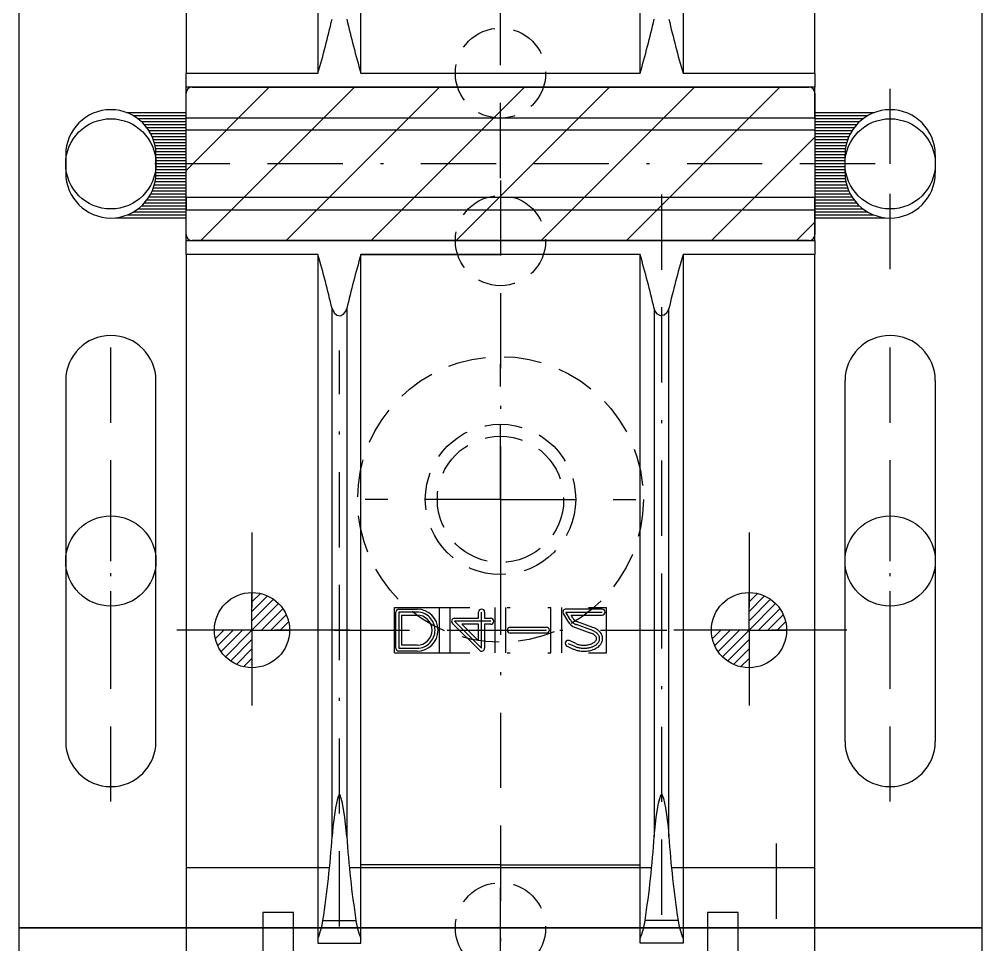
# Model space of a CAD drawing. Extents: x -430 to 437, y -440 to 538.
# Drawn here: x 221.33 to 253.33, y -274.76 to -243.99 of the extents above; entities that cross this region are included whole.
import ezdxf

# ---------------------------------------------------------------- set-up
doc = ezdxf.new("R2010")
doc.units = 0
for name, pattern in [('BORDER', [8.75, 2.5, -1.25, 2.5, -1.25, 0, -1.25]), ('DIVIDE', [6.25, 2.5, -1.25, 0, -1.25, 0, -1.25]), ('HIDDEN', [1.875, 1.25, -0.625])]:
    doc.linetypes.add(name, pattern=pattern)
for name, color, linetype in [('1', 7, 'CONTINUOUS'), ('100', 7, 'CONTINUOUS'), ('2', 7, 'CONTINUOUS'), ('200', 7, 'CONTINUOUS')]:
    doc.layers.add(name, color=color, linetype=linetype)

msp = doc.modelspace()

# ---------------------------------------------------------------- linework, layer by layer
at = {"layer": '1', "color": 141, "linetype": 'BORDER'}
for p, q in [((237.3318, -249.2698), (237.3318, -206.6118)), ((250.2868, -248.7998), (250.2868, -245.2998)), ((249.7868, -248.7998), (224.8768, -248.7998)), ((250.2868, -252.2998), (250.2868, -248.7998)), ((237.3318, -249.3498), (237.3318, -283.656)), ((224.3768, -270.005), (224.3768, -254.005)), ((250.2868, -270.005), (250.2868, -254.005)), ((224.3768, -262.005), (224.3768, -258.505)), ((250.2868, -262.005), (250.2868, -258.505)), ((229.0698, -261.0538), (229.0698, -264.3038)), ((245.5938, -261.0538), (245.5938, -264.3038)), ((224.3768, -265.505), (224.3768, -262.005)), ((250.2868, -265.505), (250.2868, -262.005)), ((229.0698, -264.3038), (225.8198, -264.3038)), ((232.3198, -264.3038), (229.0698, -264.3038)), ((229.0698, -264.3038), (229.0698, -267.5538)), ((231.8068, -264.3038), (242.8568, -264.3038)), ((245.5938, -264.3038), (242.3438, -264.3038)), ((248.8438, -264.3038), (245.5938, -264.3038)), ((245.5938, -264.3038), (245.5938, -267.5538)), ((246.5118, -282.7513), (246.5118, -270.9402)), ((237.3318, -278.3569), (237.3318, -272.8569)), ((237.3318, -279.8988), (237.3318, -273.8988))]:
    msp.add_line(p, q, dxfattribs=at)
at = {"layer": '1', "color": 71, "linetype": 'CONTINUOUS'}
for p, q in [((221.3318, -274.1978), (221.3318, -220.8318)), ((253.3318, -220.8318), (253.3318, -274.1978)), ((253.3318, -274.1978), (221.3318, -274.1978))]:
    msp.add_line(p, q, dxfattribs=at)
at = {"layer": '1', "color": 7, "linetype": 'CONTINUOUS'}
for p, q in [((226.8768, -220.8518), (226.8768, -245.7822)), ((247.7868, -245.7822), (247.7868, -220.8518)), ((226.8768, -246.2498), (226.8768, -245.7822)), ((226.8768, -245.7822), (231.2628, -245.7822)), ((232.6908, -245.7822), (241.9728, -245.7822)), ((243.4008, -245.7822), (247.7868, -245.7822)), ((247.7868, -245.7822), (247.7868, -246.2498)), ((247.7868, -246.2498), (226.8768, -246.2498)), ((226.8768, -247.2698), (226.8768, -246.2498)), ((247.7868, -247.2698), (247.7868, -246.2498)), ((226.8768, -247.6778), (226.8768, -247.2698)), ((226.8768, -247.2698), (247.7868, -247.2698)), ((247.7868, -247.2698), (247.7868, -247.6778)), ((247.7868, -247.6778), (226.8768, -247.6778)), ((247.7868, -249.9218), (226.8768, -249.9218)), ((226.8768, -249.9218), (226.8768, -250.3298)), ((247.7868, -250.3298), (247.7868, -249.9218)), ((226.8768, -250.3298), (247.7868, -250.3298)), ((226.8768, -251.3498), (226.8768, -250.3298)), ((247.7868, -251.3498), (247.7868, -250.3298)), ((226.8768, -251.8175), (226.8768, -251.3498)), ((226.8768, -251.3498), (247.7868, -251.3498)), ((247.7868, -251.3498), (247.7868, -251.8175)), ((231.2628, -251.8175), (226.8768, -251.8175)), ((226.8768, -251.8175), (226.8768, -272.1926)), ((241.9728, -251.8175), (232.6908, -251.8175)), ((247.7868, -251.8175), (243.4008, -251.8175)), ((247.7868, -272.1926), (247.7868, -251.8175)), ((240.7068, -263.6038), (239.5068, -263.6038)), ((239.4202, -263.7538), (239.5593, -263.9947)), ((239.7325, -263.8947), (239.68, -263.8038)), ((239.68, -263.8038), (240.7068, -263.8038)), ((239.8213, -264.2146), (240.3373, -264.4024)), ((240.4057, -264.2144), (239.8897, -264.0266)), ((239.5449, -264.8346), (239.7529, -264.9306)), ((239.8367, -264.7491), (239.6287, -264.653)), ((226.8768, -272.1926), (231.6487, -272.1926)), ((226.8768, -272.1926), (226.8768, -281.1848)), ((232.305, -272.1926), (242.3587, -272.1926)), ((243.015, -272.1926), (247.7868, -272.1926)), ((247.7868, -281.1848), (247.7868, -272.1926)), ((230.4468, -273.6878), (229.4268, -273.6878)), ((229.4268, -273.6878), (229.4268, -279.8078)), ((230.4468, -279.8078), (230.4468, -273.6878)), ((245.2368, -273.6878), (244.2168, -273.6878)), ((244.2168, -273.6878), (244.2168, -279.8078)), ((245.2368, -279.8078), (245.2368, -273.6878))]:
    msp.add_line(p, q, dxfattribs=at)
at = {"layer": '1', "color": 11, "linetype": 'CONTINUOUS'}
for p, q in [((226.8768, -249.018), (229.645, -246.2498)), ((227.3734, -251.3498), (232.4734, -246.2498)), ((230.2019, -251.3498), (235.3019, -246.2498)), ((233.0303, -251.3498), (238.1303, -246.2498)), ((235.8587, -251.3498), (240.9587, -246.2498)), ((238.6872, -251.3498), (243.7872, -246.2498)), ((241.5156, -251.3498), (246.6156, -246.2498)), ((244.344, -251.3498), (247.7868, -247.907)), ((247.1724, -251.3498), (247.7868, -250.7354))]:
    msp.add_line(p, q, dxfattribs=at)
at = {"layer": '1', "color": 91, "linetype": 'CONTINUOUS'}
for p, q in [((227.0768, -246.2498), (247.5868, -246.2498)), ((226.8768, -251.1498), (226.8768, -246.4498)), ((247.7868, -246.4498), (247.7868, -251.1498)), ((247.5868, -251.3498), (227.0768, -251.3498))]:
    msp.add_line(p, q, dxfattribs=at)
at = {"layer": '1', "color": 254, "linetype": 'CONTINUOUS'}
for p, q in [((222.8768, -248.4998), (222.8768, -249.0998)), ((225.8768, -249.0998), (225.8768, -248.4998)), ((248.7868, -249.0998), (248.7868, -248.4998)), ((251.7868, -248.4998), (251.7868, -249.0998)), ((222.8768, -256.005), (222.8768, -268.005)), ((225.8768, -268.005), (225.8768, -256.005)), ((248.7868, -268.005), (248.7868, -256.005)), ((251.7868, -256.005), (251.7868, -268.005))]:
    msp.add_line(p, q, dxfattribs=at)
at = {"layer": '1', "color": 121, "linetype": 'CONTINUOUS'}
for p, q in [((229.0698, -264.3038), (229.0698, -263.0538)), ((229.3504, -263.0857), (229.0698, -263.3663)), ((229.5841, -263.1645), (229.0698, -263.6788)), ((229.7835, -263.2776), (229.0698, -263.9913)), ((245.5938, -264.3038), (245.5938, -263.0538)), ((245.8744, -263.0857), (245.5938, -263.3663)), ((246.1081, -263.1645), (245.5938, -263.6788)), ((246.3075, -263.2776), (245.5938, -263.9913)), ((229.9537, -263.42), (229.0698, -264.3038)), ((230.096, -263.5901), (229.3823, -264.3038)), ((246.4777, -263.42), (245.5938, -264.3038)), ((246.62, -263.5901), (245.9063, -264.3038)), ((230.2091, -263.7895), (229.6948, -264.3038)), ((246.7331, -263.7895), (246.2188, -264.3038)), ((229.0698, -264.3038), (227.8198, -264.3038)), ((227.8517, -264.5844), (228.1323, -264.3038)), ((227.9305, -264.8181), (228.4448, -264.3038)), ((228.0436, -265.0176), (228.7573, -264.3038)), ((228.1859, -265.1877), (229.0698, -264.3038)), ((229.0698, -264.3038), (230.3198, -264.3038)), ((229.0698, -264.3038), (229.0698, -265.5538)), ((230.2879, -264.0232), (230.0073, -264.3038)), ((245.5938, -264.3038), (244.3438, -264.3038)), ((244.3757, -264.5844), (244.6563, -264.3038)), ((244.4545, -264.8181), (244.9688, -264.3038)), ((244.5676, -265.0176), (245.2813, -264.3038)), ((244.7099, -265.1877), (245.5938, -264.3038)), ((245.5938, -264.3038), (246.8438, -264.3038)), ((245.5938, -264.3038), (245.5938, -265.5538)), ((246.8119, -264.0232), (246.5313, -264.3038)), ((228.3561, -265.3301), (229.0698, -264.6163)), ((244.8801, -265.3301), (245.5938, -264.6163)), ((228.5555, -265.4431), (229.0698, -264.9288)), ((245.0795, -265.4431), (245.5938, -264.9288)), ((228.7892, -265.5219), (229.0698, -265.2413)), ((245.3132, -265.5219), (245.5938, -265.2413)), ((221.3318, -281.1848), (221.3318, -274.1978)), ((221.3318, -274.1978), (253.3318, -274.1978)), ((253.3318, -274.1978), (253.3318, -281.1848))]:
    msp.add_line(p, q, dxfattribs=at)
at = {"layer": '1', "color": 91, "linetype": 'BORDER'}
for p, q in [((239.6459, -263.9447), (239.5068, -263.7039)), ((239.5068, -263.7039), (240.7068, -263.7039)), ((240.3715, -264.3084), (239.8555, -264.1206)), ((240.393, -264.3167), (240.3715, -264.3084)), ((240.414, -264.3257), (240.393, -264.3167)), ((240.4345, -264.3354), (240.414, -264.3257)), ((240.4544, -264.3459), (240.4345, -264.3354)), ((240.4736, -264.357), (240.4544, -264.3459)), ((240.4919, -264.3689), (240.4736, -264.357)), ((240.5094, -264.3813), (240.4919, -264.3689)), ((240.5259, -264.3944), (240.5094, -264.3813)), ((240.5413, -264.4081), (240.5259, -264.3944)), ((240.5556, -264.4222), (240.5413, -264.4081)), ((240.5686, -264.4368), (240.5556, -264.4222)), ((240.5804, -264.4518), (240.5686, -264.4368)), ((240.5909, -264.4671), (240.5804, -264.4518)), ((240.6001, -264.4827), (240.5909, -264.4671)), ((240.6079, -264.4985), (240.6001, -264.4827)), ((240.6144, -264.5144), (240.6079, -264.4985)), ((240.6195, -264.5303), (240.6144, -264.5144)), ((240.6186, -264.6405), (240.6225, -264.6248)), ((240.6232, -264.5463), (240.6195, -264.5303)), ((240.6225, -264.6248), (240.6251, -264.6092)), ((240.6256, -264.5623), (240.6232, -264.5463)), ((240.6251, -264.6092), (240.6265, -264.5937)), ((240.6267, -264.5781), (240.6256, -264.5623)), ((240.6265, -264.5937), (240.6267, -264.5781)), ((239.5868, -264.7438), (239.7948, -264.8398)), ((239.7948, -264.8398), (239.8154, -264.8489)), ((239.8154, -264.8489), (239.837, -264.8574)), ((239.837, -264.8574), (239.8595, -264.8653)), ((239.8595, -264.8653), (239.8828, -264.8726)), ((239.8828, -264.8726), (239.9069, -264.8792)), ((239.9069, -264.8792), (239.9317, -264.8851)), ((239.9317, -264.8851), (239.9571, -264.8903)), ((239.9571, -264.8903), (239.9831, -264.8946)), ((239.9831, -264.8946), (240.0094, -264.8982)), ((240.0094, -264.8982), (240.0361, -264.9009)), ((240.0361, -264.9009), (240.063, -264.9027)), ((240.063, -264.9027), (240.09, -264.9037)), ((240.09, -264.9037), (240.1171, -264.9038)), ((240.1171, -264.9038), (240.144, -264.903)), ((240.144, -264.903), (240.1706, -264.9014)), ((240.1706, -264.9014), (240.197, -264.899)), ((240.197, -264.899), (240.2229, -264.8958)), ((240.2229, -264.8958), (240.2484, -264.8917)), ((240.2484, -264.8917), (240.2732, -264.887)), ((240.2732, -264.887), (240.2973, -264.8816)), ((240.2973, -264.8816), (240.3207, -264.8755)), ((240.3207, -264.8755), (240.3435, -264.8688)), ((240.3435, -264.8688), (240.3659, -264.8613)), ((240.3659, -264.8613), (240.388, -264.853)), ((240.388, -264.853), (240.4095, -264.844)), ((240.4095, -264.844), (240.4305, -264.8343)), ((240.4305, -264.8343), (240.4509, -264.8238)), ((240.4509, -264.8238), (240.4704, -264.8126)), ((240.4704, -264.8126), (240.4891, -264.8007)), ((240.4891, -264.8007), (240.5069, -264.7882)), ((240.5069, -264.7882), (240.5236, -264.7752)), ((240.5236, -264.7752), (240.5392, -264.7616)), ((240.5392, -264.7616), (240.5537, -264.7475)), ((240.5537, -264.7475), (240.5669, -264.733)), ((240.5669, -264.733), (240.5788, -264.7181)), ((240.5788, -264.7181), (240.5895, -264.7029)), ((240.5895, -264.7029), (240.5988, -264.6875)), ((240.5988, -264.6875), (240.6067, -264.6719)), ((240.6067, -264.6719), (240.6133, -264.6562)), ((240.6133, -264.6562), (240.6186, -264.6405))]:
    msp.add_line(p, q, dxfattribs=at)
at = {"layer": '1', "color": 7, "linetype": 'HIDDEN'}
for centre in [(237.3318, -245.7822), (237.3318, -251.3498), (237.3318, -274.1978)]:
    msp.add_circle(centre, 1.5, dxfattribs=at)
at = {"layer": '1', "color": 254, "linetype": 'CONTINUOUS'}
for centre in [(224.3768, -248.7998), (250.2868, -248.7998), (224.3768, -262.005), (250.2868, -262.005)]:
    msp.add_circle(centre, 1.5, dxfattribs=at)
at = {"layer": '1', "color": 121, "linetype": 'HIDDEN'}
msp.add_circle((237.3318, -259.956), 4.75, dxfattribs=at)
at = {"layer": '1', "color": 121, "linetype": 'CONTINUOUS'}
for centre in [(229.0698, -264.3038), (245.5938, -264.3038)]:
    msp.add_circle(centre, 1.25, dxfattribs=at)
at = {"layer": '1', "color": 91, "linetype": 'CONTINUOUS'}
for centre, start, end in [((227.0768, -246.4498), 90, 180), ((247.5868, -246.4498), 0, 90), ((227.0768, -251.1498), 180, 270), ((247.5868, -251.1498), 270, 0)]:
    msp.add_arc(centre, 0.2, start, end, dxfattribs=at)
at = {"layer": '1', "color": 254, "linetype": 'CONTINUOUS'}
for centre, start, end in [((224.3768, -248.4998), 0, 180), ((250.2868, -248.4998), 0, 180), ((224.3768, -249.0998), 180, 0), ((250.2868, -249.0998), 180, 0), ((224.3768, -256.005), 0, 180), ((250.2868, -256.005), 0, 180), ((224.3768, -268.005), 180, 0), ((250.2868, -268.005), 180, 0)]:
    msp.add_arc(centre, 1.5, start, end, dxfattribs=at)
at = {"layer": '1', "color": 7, "linetype": 'CONTINUOUS'}
for centre, radius, start, end in [((239.5068, -263.7038), 0.1, 90, 210), ((240.7068, -263.7038), 0.1, 270, 90), ((239.9923, -263.7447), 0.5, 210, 250), ((239.9923, -263.7447), 0.3, 210, 250), ((240.1597, -264.8904), 0.7193, 62.65049, 70), ((240.23, -264.7545), 0.5664, 54.36595, 62.65049), ((240.2738, -264.6935), 0.4913, 43.97125, 54.36654), ((240.161, -264.887), 0.5157, 62.88035, 70), ((240.2265, -264.7589), 0.3718, 54.4931, 62.88035), ((240.274, -264.6924), 0.2902, 40.92735, 54.49313), ((240.3809, -264.5998), 0.1487, 21.93326, 40.92735), ((240.3992, -264.5753), 0.1289, 325.71169, 338.34934), ((240.4052, -264.59), 0.1225, 11.7951, 21.93447), ((240.4058, -264.5779), 0.1218, 338.34573, 348.4739), ((240.4346, -264.5838), 0.0924, 0.11765, 11.7951), ((240.4348, -264.5838), 0.0923, 348.4739, 0.11563), ((240.3485, -264.6214), 0.3875, 32.26239, 43.97125), ((240.3929, -264.5934), 0.3349, 12.89111, 32.26196), ((240.4202, -264.5827), 0.3067, 332.96178, 352.2168), ((240.4324, -264.5843), 0.2944, 352.21751, 12.89111), ((239.5868, -264.7438), 0.1, 65.22486, 245.22486), ((240.0558, -264.2744), 0.7228, 245.22665, 253.62476), ((240.0614, -264.2624), 0.536, 245.22551, 255.7633), ((240.1042, -264.0934), 0.7103, 255.7633, 264.91399), ((240.1069, -264.0638), 0.74, 264.9142, 270.18369), ((240.1069, -264.0655), 0.7384, 270.18369, 275.45862), ((240.1103, -264.1016), 0.7021, 275.45901, 286.81212), ((240.1782, -264.3264), 0.4673, 286.81212, 300.73985), ((240.16, -264.2853), 0.712, 284.1274, 297.52913), ((240.2424, -264.4343), 0.3417, 300.7394, 308.04862), ((240.2834, -264.4867), 0.2752, 308.04862, 316.1943), ((240.3182, -264.5201), 0.2269, 316.19531, 325.71169), ((240.2121, -264.3851), 0.5995, 297.52935, 306.17405), ((240.292, -264.4945), 0.464, 306.17405, 316.00238), ((240.342, -264.5428), 0.3945, 316.00243, 332.96178), ((240.0984, -264.1295), 0.8737, 253.62476, 261.26244), ((240.1051, -264.0856), 0.9182, 261.26197, 266.86868), ((240.1067, -264.0569), 0.9469, 266.86868, 272.38943), ((240.1075, -264.0767), 0.9272, 272.38927, 284.1274)]:
    msp.add_arc(centre, radius, start, end, dxfattribs=at)
at = {"layer": '1', "color": 91, "linetype": 'BORDER'}
msp.add_arc((239.9923, -263.7447), 0.4, 210, 250, dxfattribs=at)
at = {"layer": '100', "color": 213, "linetype": 'CONTINUOUS'}
for p, q in [((224.8926, -247.0913), (226.8768, -247.0913)), ((225.1101, -247.1913), (226.8768, -247.1913)), ((225.2653, -247.2913), (226.8768, -247.2913)), ((247.7868, -247.0913), (249.7711, -247.0913)), ((247.7868, -247.1913), (249.5535, -247.1913)), ((247.7868, -247.2913), (249.3983, -247.2913)), ((225.3873, -247.3913), (226.8768, -247.3913)), ((225.4872, -247.4913), (226.8768, -247.4913)), ((225.5704, -247.5913), (226.8768, -247.5913)), ((247.7868, -247.3913), (249.2763, -247.3913)), ((247.7868, -247.4913), (249.1765, -247.4913)), ((247.7868, -247.5913), (249.0933, -247.5913)), ((225.6403, -247.6913), (226.8768, -247.6913)), ((225.6989, -247.7913), (226.8768, -247.7913)), ((225.7478, -247.8913), (226.8768, -247.8913)), ((225.788, -247.9913), (226.8768, -247.9913)), ((247.7868, -247.6913), (249.0234, -247.6913)), ((247.7868, -247.7913), (248.9647, -247.7913)), ((247.7868, -247.8913), (248.9158, -247.8913)), ((247.7868, -247.9913), (248.8757, -247.9913)), ((225.8201, -248.0913), (226.8768, -248.0913)), ((225.8448, -248.1913), (226.8768, -248.1913)), ((225.8623, -248.2913), (226.8768, -248.2913)), ((247.7868, -248.0913), (248.8435, -248.0913)), ((247.7868, -248.1913), (248.8189, -248.1913)), ((247.7868, -248.2913), (248.8014, -248.2913)), ((225.8729, -248.3913), (226.8768, -248.3913)), ((225.8768, -248.4913), (226.8768, -248.4913)), ((225.8768, -248.5913), (226.8768, -248.5913)), ((247.7868, -248.3913), (248.7908, -248.3913)), ((247.7868, -248.4913), (248.7869, -248.4913)), ((247.7868, -248.5913), (248.7868, -248.5913)), ((225.8768, -248.6913), (226.8768, -248.6913)), ((225.8768, -248.7913), (226.8768, -248.7913)), ((225.8768, -248.8913), (226.8768, -248.8913)), ((247.7868, -248.6913), (248.7868, -248.6913)), ((247.7868, -248.7913), (248.7868, -248.7913)), ((247.7868, -248.8913), (248.7868, -248.8913)), ((225.874, -249.1913), (226.8768, -249.1913)), ((225.8768, -248.9913), (226.8768, -248.9913)), ((225.8768, -249.0913), (226.8768, -249.0913)), ((247.7868, -248.9913), (248.7868, -248.9913)), ((247.7868, -249.0913), (248.7868, -249.0913)), ((247.7868, -249.1913), (248.7896, -249.1913)), ((225.794, -249.5913), (226.8768, -249.5913)), ((225.8248, -249.4913), (226.8768, -249.4913)), ((225.8482, -249.3913), (226.8768, -249.3913)), ((225.8646, -249.2913), (226.8768, -249.2913)), ((247.7868, -249.2913), (248.7991, -249.2913)), ((247.7868, -249.3913), (248.8154, -249.3913)), ((247.7868, -249.4913), (248.8388, -249.4913)), ((247.7868, -249.5913), (248.8696, -249.5913)), ((225.651, -249.8913), (226.8768, -249.8913)), ((225.7079, -249.7913), (226.8768, -249.7913)), ((225.7553, -249.6913), (226.8768, -249.6913)), ((247.7868, -249.6913), (248.9084, -249.6913)), ((247.7868, -249.7913), (248.9557, -249.7913)), ((247.7868, -249.8913), (249.0126, -249.8913)), ((225.4058, -250.1913), (226.8768, -250.1913)), ((225.5024, -250.0913), (226.8768, -250.0913)), ((225.5832, -249.9913), (226.8768, -249.9913)), ((247.7868, -249.9913), (249.0805, -249.9913)), ((247.7868, -250.0913), (249.1612, -250.0913)), ((247.7868, -250.1913), (249.2579, -250.1913)), ((224.937, -250.4913), (226.8768, -250.4913)), ((225.1398, -250.3913), (226.8768, -250.3913)), ((225.2881, -250.2913), (226.8768, -250.2913)), ((247.7868, -250.2913), (249.3756, -250.2913)), ((247.7868, -250.3913), (249.5239, -250.3913)), ((247.7868, -250.4913), (249.7266, -250.4913)), ((224.5367, -250.5913), (226.8768, -250.5913)), ((247.7868, -250.5913), (250.127, -250.5913))]:
    msp.add_line(p, q, dxfattribs=at)
at = {"layer": '2', "color": 7, "linetype": 'CONTINUOUS'}
for p, q in [((231.2628, -239.1066), (231.2628, -245.7822)), ((232.6908, -245.7822), (232.6908, -239.1066)), ((241.9728, -245.7822), (241.9728, -239.1066)), ((243.4008, -239.1066), (243.4008, -245.7822)), ((231.2628, -251.8175), (231.2628, -272.1926)), ((232.6908, -272.1113), (232.6908, -251.8175)), ((232.6908, -251.8175), (237.3318, -251.8175)), ((241.9728, -272.1113), (241.9728, -251.8175)), ((243.4008, -251.8175), (243.4008, -272.1926)), ((231.7328, -271.1625), (231.7328, -253.6086)), ((231.7328, -253.6086), (231.7963, -253.7494)), ((231.7963, -253.7494), (231.8884, -253.8292)), ((232.1111, -253.7988), (232.1904, -253.6949)), ((232.1904, -253.6949), (232.2209, -253.6086)), ((232.2209, -253.6086), (232.2209, -271.1625)), ((242.4732, -253.6949), (242.4428, -253.6086)), ((242.4428, -253.6086), (242.4428, -271.1625)), ((242.5525, -253.7988), (242.4732, -253.6949)), ((242.8673, -253.7494), (242.7752, -253.8292)), ((242.9309, -253.6086), (242.8673, -253.7494)), ((242.9309, -271.1625), (242.9309, -253.6086)), ((231.8884, -253.8292), (232.0083, -253.8481)), ((232.0083, -253.8481), (232.1111, -253.7988)), ((242.6554, -253.8481), (242.5525, -253.7988)), ((242.7752, -253.8292), (242.6554, -253.8481)), ((231.2628, -262.1933), (231.2628, -272.1113)), ((231.7328, -271.1625), (231.7328, -262.1933)), ((232.2209, -262.1933), (232.2209, -271.1625)), ((232.6908, -272.1113), (232.6908, -262.1933)), ((241.9728, -272.1113), (241.9728, -262.1933)), ((242.4428, -262.1933), (242.4428, -271.1625)), ((242.9309, -271.1625), (242.9309, -262.1933)), ((243.4008, -262.1933), (243.4008, -272.1113)), ((231.9139, -269.9064), (231.8508, -270.2168)), ((231.952, -269.7866), (231.9139, -269.9064)), ((231.9619, -269.7709), (231.952, -269.7866)), ((231.967, -269.766), (231.9619, -269.7709)), ((231.9721, -269.7634), (231.967, -269.766)), ((231.9773, -269.7633), (231.9721, -269.7634)), ((231.9825, -269.7657), (231.9773, -269.7633)), ((231.9878, -269.7705), (231.9825, -269.7657)), ((231.9982, -269.7859), (231.9878, -269.7705)), ((232.0393, -269.9049), (231.9982, -269.7859)), ((232.0735, -270.0601), (232.0393, -269.9049)), ((232.153, -270.5298), (232.0735, -270.0601)), ((242.5106, -270.5298), (242.5901, -270.0601)), ((242.5901, -270.0601), (242.6243, -269.9049)), ((242.6243, -269.9049), (242.6655, -269.7859)), ((242.6655, -269.7859), (242.6759, -269.7705)), ((242.6759, -269.7705), (242.6811, -269.7657)), ((242.6811, -269.7657), (242.6864, -269.7633)), ((242.6864, -269.7633), (242.6916, -269.7634)), ((242.6916, -269.7634), (242.6967, -269.766)), ((242.6967, -269.766), (242.7018, -269.7709)), ((242.7018, -269.7709), (242.7117, -269.7866)), ((242.7117, -269.7866), (242.7497, -269.9064)), ((242.7497, -269.9064), (242.8129, -270.2168)), ((231.8508, -270.2168), (231.7605, -270.8455)), ((242.8129, -270.2168), (242.9031, -270.8455)), ((232.2209, -271.1625), (232.153, -270.5298)), ((242.4428, -271.1625), (242.5106, -270.5298)), ((231.7605, -270.8455), (231.7328, -271.1625)), ((242.9031, -270.8455), (242.9309, -271.1625)), ((231.2628, -272.1113), (231.2628, -274.5609)), ((237.3318, -272.1113), (232.6908, -272.1113)), ((232.6908, -274.5609), (232.6908, -272.1113)), ((237.3318, -272.1113), (241.9728, -272.1113)), ((241.9728, -274.5609), (241.9728, -272.1113)), ((243.4008, -272.1113), (243.4008, -274.5609)), ((231.4284, -273.956), (232.5253, -273.956)), ((243.2353, -273.956), (242.1384, -273.956)), ((231.2628, -274.5609), (231.2628, -274.7078)), ((231.2628, -274.7078), (232.6908, -274.7078)), ((232.6908, -274.7078), (232.6908, -274.5609)), ((241.9728, -274.7078), (241.9728, -274.5609)), ((243.4008, -274.7078), (241.9728, -274.7078)), ((243.4008, -274.5609), (243.4008, -274.7078))]:
    msp.add_line(p, q, dxfattribs=at)
at = {"layer": '2', "color": 141, "linetype": 'BORDER'}
for p, q in [((242.6868, -249.8175), (242.6868, -274.152)), ((231.9768, -274.152), (231.9768, -255.0054)), ((237.3318, -259.956), (237.3318, -255.456)), ((237.3318, -259.956), (232.8318, -259.956)), ((237.3318, -259.956), (241.8318, -259.956)), ((237.3318, -259.956), (237.3318, -264.456))]:
    msp.add_line(p, q, dxfattribs=at)
at = {"layer": '2', "color": 231, "linetype": 'HIDDEN'}
msp.add_circle((237.3318, -259.956), 2.5, dxfattribs=at)
at = {"layer": '2', "color": 141, "linetype": 'HIDDEN'}
msp.add_circle((237.3318, -259.956), 2.1, dxfattribs=at)
at = {"layer": '2', "color": 7, "linetype": 'CONTINUOUS'}
for centre, radius, start, end in [((198.6145, -236.2508), 34.0109, 343.72524, 346.84522), ((265.3391, -236.2508), 34.0109, 193.15478, 196.27476), ((209.3245, -236.2508), 34.0109, 343.72524, 346.84522), ((276.0491, -236.2508), 34.0109, 193.15478, 196.27476), ((198.6145, -261.3489), 34.0109, 13.15478, 16.27476), ((265.3391, -261.3489), 34.0109, 163.72524, 166.84522), ((209.3245, -261.3489), 34.0109, 13.15478, 16.27476), ((276.0491, -261.3489), 34.0109, 163.72524, 166.84522), ((198.9298, -268.9936), 32.8749, 351.31831, 356.21721), ((265.0238, -268.9936), 32.8749, 183.78279, 188.68168), ((209.6398, -268.9936), 32.8749, 351.31831, 356.21721), ((275.7338, -268.9936), 32.8749, 183.78279, 188.68168), ((228.602, -273.5097), 2.8615, 338.44445, 351.02834), ((235.3517, -273.5097), 2.8615, 188.97166, 201.55555), ((239.312, -273.5097), 2.8615, 338.44445, 351.02834), ((246.0617, -273.5097), 2.8615, 188.97166, 201.55555)]:
    msp.add_arc(centre, radius, start, end, dxfattribs=at)
at = {"layer": '200', "color": 7, "linetype": 'DIVIDE'}
for p, q in [((233.8068, -263.5538), (240.8568, -263.5538)), ((233.8068, -265.0538), (233.8068, -263.5538)), ((235.3068, -265.0538), (235.3068, -263.5538)), ((235.6568, -265.0538), (235.6568, -263.5538)), ((237.1568, -265.0538), (237.1568, -263.5538)), ((237.5068, -265.0538), (237.5068, -263.5538)), ((239.0068, -265.0538), (239.0068, -263.5538)), ((239.3568, -263.5538), (239.3568, -265.0538)), ((240.8568, -265.0538), (240.8568, -263.5538)), ((233.8068, -265.0538), (240.8568, -265.0538))]:
    msp.add_line(p, q, dxfattribs=at)
at = {"layer": '200', "color": 7, "linetype": 'CONTINUOUS'}
for p, q in [((233.9568, -263.6038), (234.5568, -263.6038)), ((233.8568, -264.9038), (233.8568, -263.7038)), ((234.0568, -264.8038), (234.0568, -263.8038)), ((234.0568, -263.8038), (234.5568, -263.8038)), ((235.8068, -263.9078), (236.6028, -263.9078)), ((236.6028, -263.9078), (236.6028, -263.7038)), ((236.8028, -263.7038), (236.8028, -263.9078)), ((236.8028, -263.9078), (237.0068, -263.9078)), ((236.6321, -264.9746), (235.7361, -264.0786)), ((236.6028, -264.1078), (236.0482, -264.1078)), ((236.0482, -264.1078), (236.6028, -264.6624)), ((236.6028, -264.6624), (236.6028, -264.1078)), ((237.0068, -264.1078), (236.8028, -264.1078)), ((236.8028, -264.1078), (236.8028, -264.9038)), ((237.6568, -264.2038), (238.8568, -264.2038)), ((238.8568, -264.4038), (237.6568, -264.4038)), ((234.5568, -264.8038), (234.0568, -264.8038)), ((234.5568, -265.0038), (233.9568, -265.0038))]:
    msp.add_line(p, q, dxfattribs=at)
at = {"layer": '200', "color": 91, "linetype": 'BORDER'}
for p, q in [((234.5568, -263.7039), (233.9568, -263.7039)), ((233.9568, -263.7039), (233.9568, -264.9038)), ((236.7028, -264.9038), (236.7028, -263.7038)), ((237.0068, -264.0078), (235.8069, -264.0078)), ((235.8069, -264.0078), (236.7028, -264.9038)), ((237.6568, -264.3038), (238.8568, -264.3038)), ((233.9568, -264.9038), (234.5568, -264.9038))]:
    msp.add_line(p, q, dxfattribs=at)
at = {"layer": '200', "color": 7, "linetype": 'CONTINUOUS'}
for centre, radius, start, end in [((233.9568, -263.7038), 0.1, 90, 180), ((234.5568, -264.3038), 0.7, 270, 90), ((236.7028, -263.7038), 0.1, 0, 180), ((234.5568, -264.3038), 0.5, 270, 90), ((235.8068, -264.0078), 0.1, 90, 225), ((237.0068, -264.0078), 0.1, 270, 90), ((237.6568, -264.3038), 0.1, 90, 270), ((238.8568, -264.3038), 0.1, 270, 90), ((233.9568, -264.9038), 0.1, 180, 270), ((236.7028, -264.9038), 0.1, 225, 0)]:
    msp.add_arc(centre, radius, start, end, dxfattribs=at)
at = {"layer": '200', "color": 91, "linetype": 'BORDER'}
msp.add_arc((234.5568, -264.3039), 0.6, 270, 90, dxfattribs=at)

doc.saveas('drawing.dxf')
